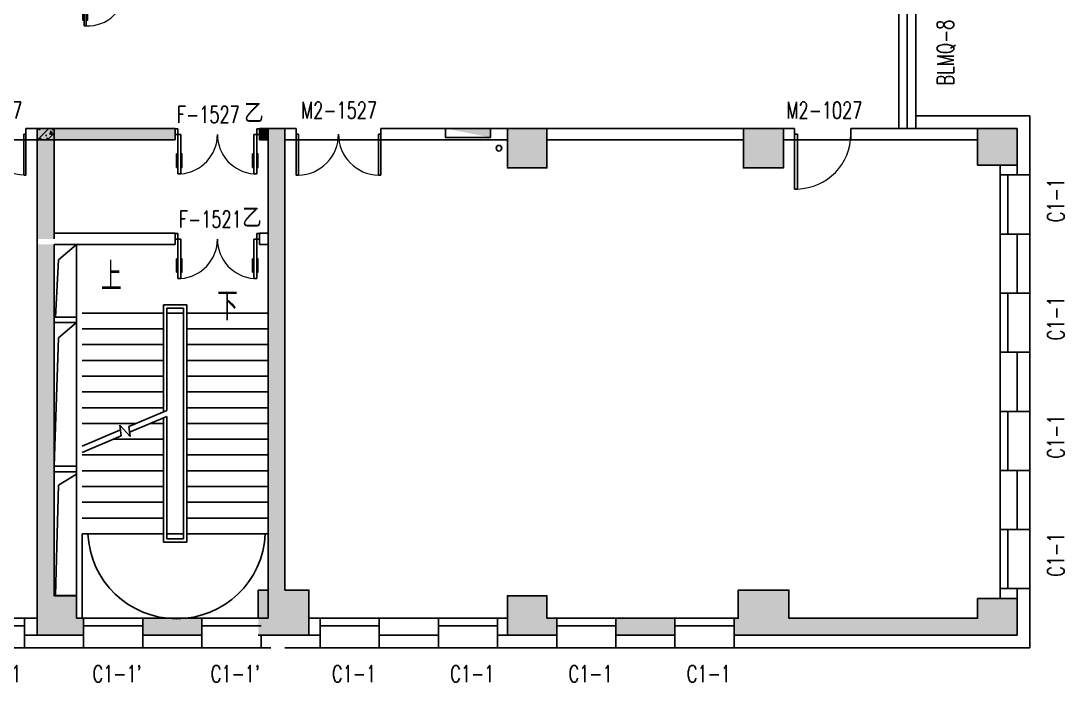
# Model space of a CAD drawing. Extents: x 1616214 to 1692011, y 310267 to 413040.
# Drawn here: x 1673485 to 1692011, y 379567 to 391316 of the extents above; entities that cross this region are included whole.
import ezdxf

# ---------------------------------------------------------------- set-up
doc = ezdxf.new("R2010")
doc.units = 0
doc.header["$LTSCALE"] = 1000
doc.header["$MEASUREMENT"] = 0
for name, color, linetype in [('body', 30, 'Continuous'), ('RM', 4, 'Continuous'), ('消防', 222, 'Continuous')]:
    doc.layers.add(name, color=color, linetype=linetype)
doc.layers.get('0').freeze()
doc.styles.add('_TCH_DIM', font='SIMPLEX', dxfattribs={"bigfont": 'GBCBIG'})
doc.styles.add('_TCH_WINDOW', font='txt.shx', dxfattribs={"height": 3.5, "bigfont": 'hztxt.shx'})

# ---------------------------------------------------------------- blocks, each defined once
blk = doc.blocks.new('cde')
at = {"layer": '消防'}
blk.add_hatch(color=256, dxfattribs=at).paths.add_polyline_path([(-873427, -271674), (-874227, -271674), (-873427, -271834)])
blk.add_lwpolyline([(-874227, -271674), (-873427, -271674), (-873427, -271834), (-874227, -271834)], close=True, dxfattribs=at)
blk = doc.blocks.new('fw1')
at = {"layer": 'body'}
for p, q in [((2130576, 441599), (2130896, 441870)), ((2130523, 440580), (2130576, 441599)), ((2130896, 440580), (2130496, 440580)), ((2130576, 440209), (2130896, 440480)), ((2130497, 437930), (2130576, 440209)), ((2130576, 437595), (2130896, 437790)), ((2130523, 435630), (2130576, 437595)), ((2130897, 435630), (2130497, 435630)), ((2130897, 435630), (2130497, 435630))]:
    blk.add_line(p, q, dxfattribs=at)
for points in [[(2130496, 441870), (2130896, 441870), (2130896, 440580), (2130496, 440580)], [(2130496, 440480), (2130896, 440480), (2130896, 437930), (2130497, 437930)], [(2130497, 437830), (2130896, 437830), (2130896, 435630), (2130497, 435630)]]:
    blk.add_lwpolyline(points, close=True, dxfattribs=at)
blk = doc.blocks.new('$WINLIB2D$00000004')
for p, q in [((-0.5, 0.5), (0.5, 0.5)), ((-0.5, 0.241), (0.5, 0.241)), ((-0.5, -0.5), (0.5, -0.5))]:
    blk.add_line(p, q)
blk = doc.blocks.new('$DorLib2D$00000001')
for p, q in [((0.45, 0.975), (0.5, 0.975)), ((0.45, 0), (0.45, 0.975)), ((0.5, 0), (0.5, 0.975)), ((0.5, 0), (0.45, 0))]:
    blk.add_line(p, q)
at = {"lineweight": 13}
blk.add_arc((0.475, 0), 0.975, 91.4693, 180, dxfattribs=at)
blk = doc.blocks.new('$DorLib2D$00000002')
for p, q in [((-0.5, 0), (-0.5, 0.4875)), ((-0.475, 0.4875), (-0.5, 0.4875)), ((-0.475, 0), (-0.475, 0.4875)), ((0.475, 0), (0.475, 0.4875)), ((0.475, 0.4875), (0.5, 0.4875)), ((0.5, 0), (0.5, 0.4875)), ((-0.5, 0), (-0.475, 0)), ((0.5, 0), (0.475, 0))]:
    blk.add_line(p, q)
at = {"lineweight": 13}
for centre, start, end in [((-0.4875, 0), 0, 88.53072), ((0.4875, 0), 91.46928, 180)]:
    blk.add_arc(centre, 0.4875, start, end, dxfattribs=at)
blk = doc.blocks.new('$DorLib2D$00000009')
at = {"lineweight": 13}
for p, q in [((0.378, 0.782), (0.378, 0.624)), ((0.489, 0.782), (0.489, 0.624))]:
    blk.add_line(p, q, dxfattribs=at)
for p, q in [((0.413, 0.782), (0.378, 0.782)), ((0.413, 0.905), (0.413, 0.081)), ((0.454, 0.905), (0.413, 0.905)), ((0.454, 0.081), (0.454, 0.905)), ((0.489, 0.782), (0.454, 0.782)), ((0.413, 0.624), (0.378, 0.624)), ((0.489, 0.624), (0.454, 0.624)), ((-0.494, 0.081), (-0.453, 0.081)), ((-0.494, -0.002), (-0.494, 0.081)), ((-0.453, 0.081), (-0.453, 0.039)), ((-0.453, 0.039), (-0.412, 0.039)), ((-0.412, 0.039), (-0.412, -0.002)), ((0.413, 0.081), (0.454, 0.081)), ((0.454, 0.039), (0.413, 0.039)), ((0.413, 0.039), (0.413, -0.002)), ((0.495, 0.081), (0.454, 0.081)), ((0.454, 0.081), (0.454, 0.039)), ((0.495, -0.002), (0.495, 0.081)), ((-0.494, -0.002), (-0.494, -0.002)), ((-0.412, -0.002), (-0.494, -0.002)), ((0.413, -0.002), (0.495, -0.002)), ((0.495, -0.002), (0.495, -0.002))]:
    blk.add_line(p, q)
blk.add_arc((0.372, 0.082), 0.825, 87.134, 180.0717, dxfattribs=at)
blk = doc.blocks.new('$DorLib2D$00000011')
at = {"lineweight": 13}
for p, q in [((-0.483, 0.396), (-0.483, 0.235)), ((-0.417, 0.396), (-0.417, 0.235)), ((0.417, 0.396), (0.417, 0.235)), ((0.483, 0.396), (0.483, 0.235))]:
    blk.add_line(p, q, dxfattribs=at)
for p, q in [((-0.483, 0.396), (-0.467, 0.396)), ((-0.467, 0.471), (-0.467, -0.062)), ((-0.467, 0.471), (-0.433, 0.471)), ((-0.433, 0.471), (-0.433, 0.004)), ((-0.417, 0.396), (-0.433, 0.396)), ((0.417, 0.396), (0.433, 0.396)), ((0.433, 0.471), (0.433, 0.004)), ((0.467, 0.471), (0.433, 0.471)), ((0.467, 0.471), (0.467, -0.062)), ((0.483, 0.396), (0.467, 0.396)), ((-0.483, 0.235), (-0.467, 0.235)), ((-0.417, 0.235), (-0.433, 0.235)), ((0.417, 0.235), (0.433, 0.235)), ((0.483, 0.235), (0.467, 0.235)), ((-0.5, 0.004), (-0.433, 0.004)), ((-0.5, 0.004), (-0.5, -0.062)), ((0.5, 0.004), (0.433, 0.004)), ((0.5, 0.004), (0.5, -0.062)), ((-0.5, -0.062), (-0.467, -0.062)), ((0.5, -0.062), (0.467, -0.062))]:
    blk.add_line(p, q)
for centre, start, end in [((-0.467, 0.004), 0, 85.904), ((0.467, 0.004), 94.096, 180)]:
    blk.add_arc(centre, 0.467, start, end, dxfattribs=at)

msp = doc.modelspace()

# ---------------------------------------------------------------- hatches: boundary and pattern name
at = {"layer": 'body'}
h = msp.add_hatch(dxfattribs=at)
h.set_pattern_fill('钢筋混凝土', color=256, scale=50, style=0)
h.set_pattern_definition([(45, (0, 252673.25), (-88.388348, 88.388348), []), (50, (0, 252673.25), (358.63009, -31.37607), [37.5, -412.5]), (355, (0, 252673.25), (-69.37567, 376.09607), [30, -330]), (100.4514, (29.9, 252670.64), (289.25469, 344.71977), [31.870095, -350.571056]), (46.1842, (0, 252773.25), (533.62052, -82.75951), [56.25, -618.75]), (96.6356, (44.47, 252766.36), (467.33135, 487.05894), [47.80514, -525.8565]), (351.1842, (0, 252773.25), (467.33097, 487.0593), [45, -495]), (21, (50, 252748.25), (298.453526, -201.309445), [37.5, -412.5]), (326, (50, 252748.25), (121.65767, 362.57502), [30, -330]), (71.4514, (74.87, 252731.48), (420.111314, 161.26525), [31.870095, -350.571056]), (37.5, (0, 252673.25), (6.079928, 166.446927), [0, -326, 0, -335, 0, -331.25]), (7.5, (0, 252673.25), (131.534769, 197.205856), [0, -191, 0, -318.5, 0, -126.25]), (327.5, (-111.5, 252673.25), (266.911218, -11.277436), [0, -125, 0, -390, 0, -517.5]), (317.5, (-161.5, 252673.25), (291.593085, 50.05249), [0, -162.5, 0, -259, 0, -367.5])])
h.paths.add_polyline_path([(1674075, 389203), (1674075, 389403), (1673775, 389403), (1673775, 389203)])
for points in [[(1673775, 387443), (1674075, 387443), (1674075, 389403), (1673775, 389403)], [(1674075, 389203), (1676225, 389203), (1676225, 389403), (1674075, 389403)], [(1677875, 389403), (1677725, 389403), (1677725, 389203), (1677875, 389203)], [(1677875, 381203), (1678175, 381203), (1678175, 389403), (1677875, 389403)], [(1682125, 388703), (1682825, 388703), (1682825, 389403), (1682125, 389403)], [(1686315, 388703), (1687025, 388703), (1687025, 389403), (1686315, 389403)], [(1690475, 388753), (1691175, 388753), (1691175, 389403), (1690475, 389403)], [(1673775, 381103), (1674075, 381103), (1674075, 387343), (1673775, 387343)], [(1673775, 380403), (1674475, 380403), (1674475, 381103), (1673775, 381103)], [(1677700, 380403), (1678600, 380403), (1678600, 381203), (1677700, 381203)], [(1682125, 380403), (1682825, 380403), (1682825, 381103), (1682125, 381103)], [(1686225, 380403), (1687125, 380403), (1687125, 381203), (1686225, 381203)], [(1690475, 380403), (1691175, 380403), (1691175, 381053), (1690475, 381053)], [(1674475, 380703), (1674475, 380403), (1674600, 380403), (1674600, 380703)], [(1676700, 380703), (1675650, 380703), (1675650, 380403), (1676700, 380403)], [(1682825, 380703), (1682825, 380403), (1683000, 380403), (1683000, 380703)], [(1684050, 380403), (1685100, 380403), (1685100, 380703), (1684050, 380703)], [(1686225, 380403), (1686225, 380703), (1686150, 380703), (1686150, 380403)], [(1690475, 380403), (1690475, 380703), (1687125, 380703), (1687125, 380403)]]:
    msp.add_hatch(color=256, dxfattribs=at).paths.add_polyline_path(points)

# ---------------------------------------------------------------- linework, layer by layer
for p, q in [((1689075, 389403), (1689075, 391803)), ((1689225, 389403), (1689225, 391803)), ((1689375, 389403), (1689375, 391803)), ((1691400, 389628), (1689375, 389628)), ((1691400, 388578), (1691400, 389628)), ((1673775, 389403), (1673575, 389403)), ((1673575, 389403), (1673575, 389203)), ((1673775, 389203), (1673775, 389403)), ((1673775, 389403), (1674075, 389403)), ((1673775, 387443), (1673775, 389403)), ((1673775, 389403), (1674075, 389403)), ((1674075, 389203), (1674075, 389403)), ((1674075, 387443), (1674075, 389403)), ((1676225, 389403), (1674075, 389403)), ((1674075, 389403), (1674075, 389203)), ((1676225, 389203), (1676225, 389403)), ((1677875, 389403), (1677725, 389403)), ((1677725, 389403), (1677725, 389203)), ((1677875, 389203), (1677875, 389403)), ((1677875, 381203), (1677875, 389403)), ((1677875, 389403), (1678175, 389403)), ((1678375, 389403), (1678175, 389403)), ((1678175, 381203), (1678175, 389403)), ((1678375, 389203), (1678375, 389403)), ((1682125, 389403), (1679875, 389403)), ((1679875, 389403), (1679875, 389203)), ((1682825, 389403), (1682125, 389403)), ((1682125, 389403), (1682125, 388703)), ((1682825, 388703), (1682825, 389403)), ((1686315, 389403), (1682825, 389403)), ((1687025, 389403), (1686315, 389403)), ((1686315, 389403), (1686315, 388703)), ((1687225, 389403), (1687025, 389403)), ((1687025, 388703), (1687025, 389403)), ((1687225, 389203), (1687225, 389403)), ((1689075, 389403), (1688225, 389403)), ((1688225, 389403), (1688225, 389203)), ((1690475, 389403), (1689075, 389403)), ((1691175, 389403), (1690475, 389403)), ((1690475, 389403), (1690475, 388753)), ((1691175, 388753), (1691175, 389403)), ((1673575, 389203), (1673775, 389203)), ((1673775, 389203), (1674075, 389203)), ((1674075, 389203), (1676225, 389203)), ((1677725, 389203), (1677875, 389203)), ((1678175, 389203), (1678375, 389203)), ((1679875, 389203), (1682125, 389203)), ((1686315, 389203), (1682825, 389203)), ((1687025, 389203), (1687225, 389203)), ((1688225, 389203), (1689075, 389203)), ((1690475, 389203), (1689075, 389203)), ((1682125, 388703), (1682825, 388703)), ((1686315, 388703), (1687025, 388703)), ((1690475, 388753), (1691175, 388753)), ((1690875, 388753), (1690875, 388578)), ((1691175, 388578), (1691175, 388753)), ((1690875, 388578), (1691175, 388578)), ((1691400, 388578), (1691175, 388578)), ((1676225, 387543), (1674075, 387543)), ((1676225, 387343), (1676225, 387543)), ((1677875, 387543), (1677725, 387543)), ((1677725, 387543), (1677725, 387343)), ((1677875, 387343), (1677875, 387543)), ((1691175, 387528), (1690875, 387528)), ((1690875, 387528), (1690875, 386478)), ((1691175, 386478), (1691175, 387528)), ((1691400, 387528), (1691175, 387528)), ((1691400, 386478), (1691400, 387528)), ((1673775, 381103), (1673775, 387343)), ((1674075, 381103), (1674075, 387343)), ((1674075, 387343), (1676225, 387343)), ((1674475, 380703), (1674475, 387343)), ((1677725, 387343), (1677875, 387343)), ((1690875, 386478), (1691175, 386478)), ((1691400, 386478), (1691175, 386478)), ((1676435, 386273), (1676015, 386273)), ((1676015, 386273), (1676015, 384371)), ((1676435, 382053), (1676435, 386273)), ((1676015, 386123), (1674575, 386123)), ((1676375, 386213), (1676075, 386213)), ((1676075, 386213), (1676075, 384396)), ((1676075, 386123), (1676075, 384396)), ((1676075, 386123), (1676375, 386123)), ((1676375, 382113), (1676375, 386213)), ((1676375, 382203), (1676375, 386123)), ((1676435, 386123), (1677875, 386123)), ((1677875, 382203), (1677875, 386123)), ((1676015, 385843), (1674575, 385843)), ((1676435, 385843), (1677875, 385843)), ((1676015, 385563), (1674575, 385563)), ((1676435, 385563), (1677875, 385563)), ((1691175, 385428), (1690875, 385428)), ((1690875, 385428), (1690875, 384378)), ((1691175, 384378), (1691175, 385428)), ((1691400, 385428), (1691175, 385428)), ((1691400, 384378), (1691400, 385428)), ((1676015, 385283), (1674575, 385283)), ((1676435, 385283), (1677875, 385283)), ((1676015, 385003), (1674575, 385003)), ((1676435, 385003), (1677875, 385003)), ((1676015, 384723), (1674575, 384723)), ((1676435, 384723), (1677875, 384723)), ((1676015, 384443), (1674575, 384443)), ((1676435, 384443), (1677875, 384443)), ((1676075, 384396), (1675400, 384110)), ((1676075, 384288), (1675415, 384007)), ((1676015, 384262), (1676015, 382053)), ((1676075, 384288), (1676075, 382203)), ((1676075, 384288), (1676075, 382113)), ((1690875, 384378), (1691175, 384378)), ((1691400, 384378), (1691175, 384378)), ((1675526, 384163), (1674575, 384163)), ((1675253, 384047), (1674575, 383759)), ((1675425, 383933), (1675242, 384130)), ((1675242, 384130), (1675268, 383945)), ((1675400, 384110), (1675425, 383933)), ((1676015, 384163), (1675782, 384163)), ((1676435, 384163), (1677875, 384163)), ((1675268, 383945), (1674575, 383650)), ((1676015, 383883), (1675123, 383883)), ((1676435, 383883), (1677875, 383883)), ((1676015, 383603), (1674575, 383603)), ((1676435, 383603), (1677875, 383603)), ((1676015, 383323), (1674575, 383323)), ((1676435, 383323), (1677875, 383323)), ((1691175, 383328), (1690875, 383328)), ((1690875, 383328), (1690875, 382278)), ((1691175, 382278), (1691175, 383328)), ((1691400, 383328), (1691175, 383328)), ((1691400, 382278), (1691400, 383328)), ((1676015, 383043), (1674575, 383043)), ((1676435, 383043), (1677875, 383043)), ((1676015, 382763), (1674575, 382763)), ((1676435, 382763), (1677875, 382763)), ((1676015, 382483), (1674575, 382483)), ((1676435, 382483), (1677875, 382483)), ((1676015, 382203), (1674575, 382203)), ((1674575, 382203), (1674575, 380703)), ((1676015, 382203), (1674575, 382203)), ((1676375, 382203), (1676075, 382203)), ((1676435, 382203), (1677875, 382203)), ((1677875, 382203), (1676435, 382203)), ((1677875, 380703), (1677875, 382203)), ((1690875, 382278), (1691175, 382278)), ((1691400, 382278), (1691175, 382278)), ((1676015, 382053), (1676435, 382053)), ((1676075, 382113), (1676375, 382113)), ((1673775, 381103), (1673775, 380403)), ((1674475, 381103), (1674075, 381103)), ((1674475, 380703), (1674475, 381103)), ((1677875, 381203), (1677700, 381203)), ((1677700, 381203), (1677700, 380703)), ((1678600, 381203), (1678175, 381203)), ((1678600, 380403), (1678600, 381203)), ((1682825, 381103), (1682125, 381103)), ((1682125, 381103), (1682125, 380403)), ((1682825, 380703), (1682825, 381103)), ((1687125, 381203), (1686225, 381203)), ((1686225, 381203), (1686225, 380703)), ((1687125, 380703), (1687125, 381203)), ((1691175, 381228), (1690875, 381228)), ((1690875, 381228), (1690875, 381053)), ((1691175, 381053), (1691175, 381228)), ((1691400, 381228), (1691175, 381228)), ((1691400, 380178), (1691400, 381228)), ((1691175, 381053), (1690475, 381053)), ((1690475, 381053), (1690475, 380703)), ((1691175, 380403), (1691175, 381053)), ((1673775, 380703), (1673550, 380703)), ((1673550, 380703), (1673550, 380403)), ((1674600, 380703), (1674475, 380703)), ((1674575, 380703), (1677875, 380703)), ((1674600, 380403), (1674600, 380703)), ((1676700, 380703), (1675650, 380703)), ((1675650, 380703), (1675650, 380403)), ((1676700, 380403), (1676700, 380703)), ((1678800, 380703), (1678600, 380703)), ((1678800, 380403), (1678800, 380703)), ((1680900, 380703), (1679850, 380703)), ((1679850, 380703), (1679850, 380403)), ((1680900, 380403), (1680900, 380703)), ((1682125, 380703), (1681950, 380703)), ((1681950, 380703), (1681950, 380403)), ((1683000, 380703), (1682825, 380703)), ((1683000, 380403), (1683000, 380703)), ((1685100, 380703), (1684050, 380703)), ((1684050, 380703), (1684050, 380403)), ((1685100, 380403), (1685100, 380703)), ((1686225, 380703), (1686150, 380703)), ((1686150, 380703), (1686150, 380403)), ((1687125, 380703), (1690475, 380703)), ((1673550, 380403), (1673775, 380403)), ((1673550, 380178), (1673550, 380403)), ((1673775, 380403), (1674475, 380403)), ((1674475, 380403), (1674600, 380403)), ((1674475, 380403), (1674475, 380403)), ((1674600, 380178), (1674600, 380403)), ((1675650, 380403), (1676700, 380403)), ((1675650, 380178), (1675650, 380403)), ((1676700, 380178), (1676700, 380403)), ((1677700, 380403), (1678600, 380403)), ((1677700, 380403), (1677700, 380403)), ((1677750, 380178), (1677750, 380403)), ((1678600, 380403), (1678800, 380403)), ((1678800, 380178), (1678800, 380403)), ((1679850, 380403), (1680900, 380403)), ((1679850, 380178), (1679850, 380403)), ((1680900, 380178), (1680900, 380403)), ((1681950, 380403), (1682125, 380403)), ((1681950, 380178), (1681950, 380403)), ((1682125, 380403), (1682825, 380403)), ((1682825, 380403), (1683000, 380403)), ((1683000, 380178), (1683000, 380403)), ((1684050, 380403), (1685100, 380403)), ((1684050, 380178), (1684050, 380403)), ((1685100, 380178), (1685100, 380403)), ((1686150, 380403), (1686225, 380403)), ((1686150, 380178), (1686150, 380403)), ((1686225, 380403), (1687125, 380403)), ((1686225, 380403), (1686225, 380403)), ((1687125, 380403), (1687125, 380403)), ((1687125, 380403), (1690475, 380403)), ((1690475, 380403), (1691175, 380403)), ((1673550, 380178), (1674075, 380178)), ((1674600, 380178), (1674075, 380178)), ((1676700, 380178), (1675650, 380178)), ((1677925, 380178), (1677750, 380178)), ((1678175, 380178), (1678800, 380178)), ((1679850, 380178), (1680900, 380178)), ((1681950, 380178), (1682475, 380178)), ((1682475, 380178), (1683000, 380178)), ((1684050, 380178), (1685100, 380178)), ((1686150, 380178), (1686675, 380178)), ((1686675, 380178), (1691400, 380178))]:
    msp.add_line(p, q, dxfattribs=at)
for points in [[(1675066, 386274, 0, 0, 0), (1675066, 385192, 120, 0, 0), (1675066, 384742, 0, 0, 0)], [(1677116, 385843, 0, 0, 0), (1677116, 381515, 0, 0, 0), (1674966, 381515, 0, 0, 0), (1674966, 383901, 120, 0, 0), (1674966, 384351, 0, 0, 0)]]:
    msp.add_lwpolyline(points, format="xyseb", dxfattribs=at)
at = {"layer": 'body', "linetype": 'Continuous'}
msp.add_arc((1676250, 382270), 1576, 182.4349, 357.5651, dxfattribs=at)
at = {"layer": 'RM'}
for points in [[(1659675, 388703), (1659475, 388703), (1659475, 381103), (1659675, 381103), (1659675, 380703), (1665275, 380703), (1665275, 381103), (1665975, 381103), (1665975, 380703), (1673775, 380703), (1673775, 389203), (1665975, 389203), (1665975, 388703), (1665275, 388703), (1665275, 389203), (1659675, 389203)], [(1690475, 389203), (1690475, 388753), (1690875, 388753), (1690875, 381053), (1690475, 381053), (1690475, 380703), (1687125, 380703), (1687125, 381203), (1686225, 381203), (1686225, 380703), (1682825, 380703), (1682825, 381103), (1682125, 381103), (1682125, 380703), (1678600, 380703), (1678600, 381203), (1678175, 381203), (1678175, 389203), (1682125, 389203), (1682125, 388703), (1682825, 388703), (1682825, 389203), (1686315, 389203), (1686315, 388703), (1687025, 388703), (1687025, 389203)]]:
    msp.add_lwpolyline(points, close=True, dxfattribs=at)
at = {"layer": '消防', "linetype": 'Continuous'}
msp.add_circle((1681975, 389053), 50, dxfattribs=at)

# ---------------------------------------------------------------- block references
at = {"layer": 'body'}
for name, p, xscale, yscale, zscale, rotation in [('$DorLib2D$00000009', (1674975, 391953), -800, -800, -800, 359.9999999999875), ('$DorLib2D$00000011', (1676975, 389303), 1500, 1500, 1500, 179.9999999999856)]:
    msp.add_blockref(name, p, dxfattribs=dict(at, xscale=xscale, yscale=yscale, zscale=zscale, rotation=rotation))
ref = msp.add_blockref('$DorLib2D$00000002', (1672825, 389303), dxfattribs=dict(at, xscale=-1500, yscale=1500, zscale=-1500, rotation=180))
ref.add_attrib('A', 'M2-1527', (1672160, 389579), dxfattribs={"height": 297.5, "style": '_TCH_WINDOW', "width": 0.705882})
ref = msp.add_blockref('$DorLib2D$00000002', (1679125, 389303), dxfattribs=dict(at, xscale=1500, yscale=1500, zscale=1500, rotation=180.0000000000033))
ref.add_attrib('A', 'M2-1527', (1678460, 389579), dxfattribs={"height": 297.5, "style": '_TCH_WINDOW', "width": 0.705882})
ref = msp.add_blockref('$DorLib2D$00000001', (1687725, 389303), dxfattribs=dict(at, xscale=1000, yscale=1000, zscale=1000, rotation=179.9999999993397))
ref.add_attrib('A', 'M2-1027', (1687078, 389579), dxfattribs={"height": 297.5, "rotation": 360, "style": '_TCH_WINDOW', "width": 0.705882})
ref = msp.add_blockref('$WINLIB2D$00000004', (1691137, 388053), dxfattribs=dict(at, xscale=1050, yscale=525, zscale=1050, rotation=90))
ref.add_attrib('A', 'C1-1', (1692011, 387738), dxfattribs={"height": 297.5, "rotation": 90, "style": '_TCH_WINDOW', "width": 0.705882})
at = {"layer": 'body', "xscale": -1500, "yscale": -1500, "zscale": -1500}
msp.add_blockref('$DorLib2D$00000011', (1676975, 387443), dxfattribs=at)
at = {"layer": 'body'}
msp.add_blockref('fw1', (-456422, -54526), dxfattribs=at)
ref = msp.add_blockref('$WINLIB2D$00000004', (1691137, 385953), dxfattribs=dict(at, xscale=1050, yscale=525, zscale=1050, rotation=90))
ref.add_attrib('A', 'C1-1', (1692011, 385638), dxfattribs={"height": 297.5, "rotation": 90, "style": '_TCH_WINDOW', "width": 0.705882})
ref = msp.add_blockref('$WINLIB2D$00000004', (1691137, 383853), dxfattribs=dict(at, xscale=1050, yscale=525, zscale=1050, rotation=90))
ref.add_attrib('A', 'C1-1', (1692011, 383538), dxfattribs={"height": 297.5, "rotation": 90, "style": '_TCH_WINDOW', "width": 0.705882})
ref = msp.add_blockref('$WINLIB2D$00000004', (1691137, 381753), dxfattribs=dict(at, xscale=1050, yscale=525, zscale=1050, rotation=90))
ref.add_attrib('A', 'C1-1', (1692011, 381438), dxfattribs={"height": 297.5, "rotation": 90, "style": '_TCH_WINDOW', "width": 0.705882})
ref = msp.add_blockref('$WINLIB2D$00000004', (1673025, 380441), dxfattribs=dict(at, xscale=-1050, yscale=525, zscale=-1050))
ref.add_attrib('A', 'C1-1', (1672710, 379567), dxfattribs={"height": 297.5, "style": '_TCH_WINDOW', "width": 0.705882})
ref = msp.add_blockref('$WINLIB2D$00000004', (1675125, 380441), dxfattribs=dict(at, xscale=1050, yscale=-525, zscale=1050, rotation=180))
ref.add_attrib('A', "C1-1'", (1674757, 379567), dxfattribs={"height": 297.5, "style": '_TCH_WINDOW', "width": 0.705882})
ref = msp.add_blockref('$WINLIB2D$00000004', (1677225, 380441), dxfattribs=dict(at, xscale=1050, yscale=-525, zscale=1050, rotation=180))
ref.add_attrib('A', "C1-1'", (1676857, 379567), dxfattribs={"height": 297.5, "style": '_TCH_WINDOW', "width": 0.705882})
ref = msp.add_blockref('$WINLIB2D$00000004', (1679325, 380441), dxfattribs=dict(at, xscale=-1050, yscale=525, zscale=-1050))
ref.add_attrib('A', 'C1-1', (1679010, 379567), dxfattribs={"height": 297.5, "style": '_TCH_WINDOW', "width": 0.705882})
ref = msp.add_blockref('$WINLIB2D$00000004', (1681425, 380441), dxfattribs=dict(at, xscale=-1050, yscale=525, zscale=-1050))
ref.add_attrib('A', 'C1-1', (1681110, 379567), dxfattribs={"height": 297.5, "style": '_TCH_WINDOW', "width": 0.705882})
ref = msp.add_blockref('$WINLIB2D$00000004', (1683525, 380441), dxfattribs=dict(at, xscale=-1050, yscale=525, zscale=-1050))
ref.add_attrib('A', 'C1-1', (1683210, 379567), dxfattribs={"height": 297.5, "style": '_TCH_WINDOW', "width": 0.705882})
ref = msp.add_blockref('$WINLIB2D$00000004', (1685625, 380441), dxfattribs=dict(at, xscale=-1050, yscale=525, zscale=-1050))
ref.add_attrib('A', 'C1-1', (1685310, 379567), dxfattribs={"height": 297.5, "style": '_TCH_WINDOW', "width": 0.705882})
at = {"layer": '消防'}
msp.add_blockref('cde', (2555251, 661078), dxfattribs=at)

# ---------------------------------------------------------------- texts
at = {"layer": 'body', "style": '_TCH_WINDOW', "width": 0.705882}
for s, rotation, p in [('BLMQ-8', 90, (1690051, 390166)), ('F-1527', 360, (1676257, 389503))]:
    msp.add_text(s, height=297.5, rotation=rotation, dxfattribs=at).set_placement(p)
at = {"layer": 'body', "style": '_TCH_WINDOW'}
msp.add_text('乙', height=350, rotation=360, dxfattribs=at).set_placement((1677447, 389503))
at = {"layer": 'body', "style": '_TCH_WINDOW', "width": 0.705882}
msp.add_text('F-1521', height=297.5, dxfattribs=at).set_placement((1676292, 387643))
at = {"layer": 'body'}
for s, height, style, p in [('乙', 350, '_TCH_WINDOW', (1677412, 387643)), ('上', 506, '_TCH_DIM', (1674910, 386522)), ('下', 506, '_TCH_DIM', (1676974, 385993))]:
    msp.add_text(s, height=height, dxfattribs=dict(at, style=style)).set_placement(p)

doc.saveas('drawing.dxf')
